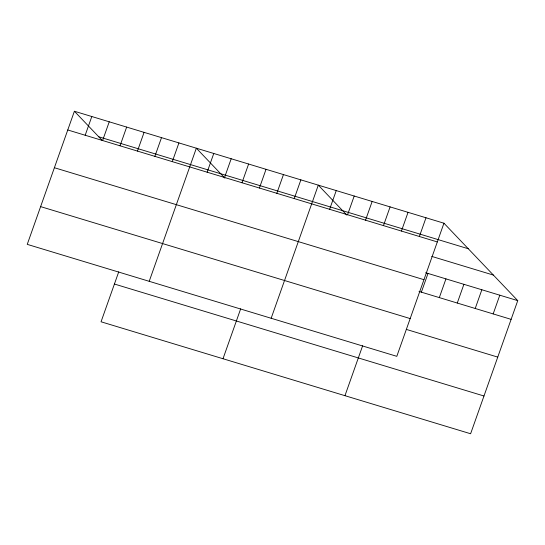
<?xml version="1.0" encoding="UTF-8"?>
<svg xmlns="http://www.w3.org/2000/svg" width="545" height="545" viewBox="0 0 545 545"><rect width="100%" height="100%" fill="white"/><g stroke="black" fill="none" stroke-linecap="round" stroke-linejoin="round"><path stroke-width="0.82" d="M74.392 111.248L27.25 244.364L396.808 356.335L443.95 223.212L74.392 111.248L102.406 140.63M85.184 135.249L91.812 116.521M102.603 140.521L109.238 121.801M120.029 145.801L126.658 127.08M137.449 151.081L144.078 132.36M154.869 156.361L161.504 137.64M118.742 271.832L101.05 321.788L470.607 433.752L517.75 300.636L443.95 223.212M172.295 161.64L178.923 142.913M149.207 281.315L196.343 148.192L224.881 178.133M207.141 172.193L213.769 153.472M224.56 177.472L231.189 158.752M241.98 182.752L248.615 164.031M259.406 188.032L266.035 169.311M276.826 193.311L283.454 174.584M223.007 358.739L240.692 308.783M294.245 198.584L300.881 179.864M271.158 318.266L318.3 185.143L346.838 215.077M329.623 209.3L336.251 190.58M347.574 214.744L354.202 196.023M365.518 220.18L372.153 201.459M383.469 225.616L390.097 206.896M401.42 231.06L408.048 212.332M344.958 395.684L362.65 345.734M419.371 236.496L425.999 217.775M421.367 292.161L428.002 273.44M439.318 297.604L445.953 278.877M457.269 303.04L463.897 284.32M475.22 308.477L481.848 289.756M493.171 313.913L499.799 295.192M98.747 136.795L468.305 248.758M67.764 129.969L437.322 241.932M431.742 256.402L493.395 275.082M425.659 272.732L517.75 300.636M54.391 167.717L423.956 279.687M419.03 291.452L511.121 319.356M40.616 206.616L410.181 318.58M406.441 329.439L497.748 357.104M114.416 284.034L483.98 396.004"/></g></svg>
